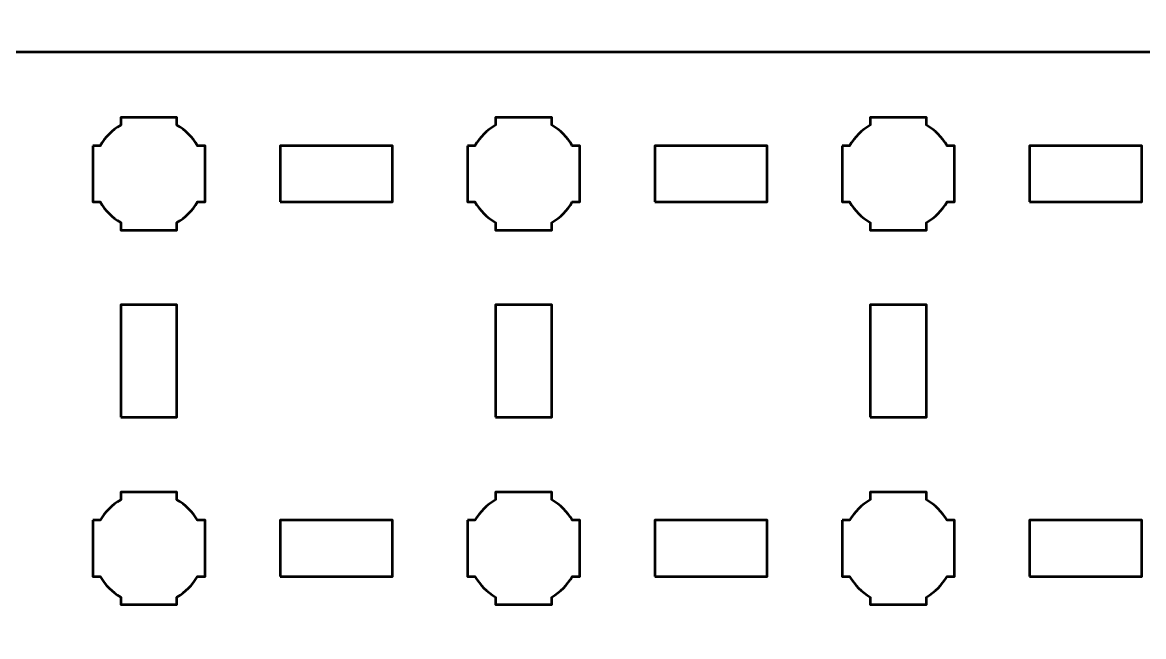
# Model space of a CAD drawing. Header units: centimetres. Extents: x -21 to 0, y -29.7 to 0.
# Drawn here: x -11.78 to -5.79, y -26.42 to -23.14 of the extents above; entities that cross this region are included whole.
import ezdxf

# ---------------------------------------------------------------- set-up
doc = ezdxf.new("R2010")
doc.units = ezdxf.units.CM
doc.header["$MEASUREMENT"] = 0
doc.layers.add('Layer 1', color=7, linetype='Continuous')

msp = doc.modelspace()

# ---------------------------------------------------------------- linework, layer by layer
at = {"layer": 'Layer 1', "lineweight": 53}
for points in [[(-10.4, -24.09999), (-9.8, -24.09999), (-9.8, -23.79999), (-10.4, -23.79999), (-10.4, -24.09999)], [(-8.4, -24.09999), (-7.8, -24.09999), (-7.8, -23.79999), (-8.4, -23.79999), (-8.4, -24.09999)], [(-6.4, -24.09999), (-5.8, -24.09999), (-5.8, -23.79999), (-6.4, -23.79999), (-6.4, -24.09999)], [(-11.25, -25.24999), (-10.95, -25.24999), (-10.95, -24.64999), (-11.25, -24.64999), (-11.25, -25.24999)], [(-9.25, -25.24999), (-8.95, -25.24999), (-8.95, -24.64999), (-9.25, -24.64999), (-9.25, -25.24999)], [(-7.25, -25.24999), (-6.95, -25.24999), (-6.95, -24.64999), (-7.25, -24.64999), (-7.25, -25.24999)], [(-10.4, -26.09999), (-9.8, -26.09999), (-9.8, -25.79999), (-10.4, -25.79999), (-10.4, -26.09999)], [(-8.4, -26.09999), (-7.8, -26.09999), (-7.8, -25.79999), (-8.4, -25.79999), (-8.4, -26.09999)], [(-6.4, -26.09999), (-5.8, -26.09999), (-5.8, -25.79999), (-6.4, -25.79999), (-6.4, -26.09999)]]:
    msp.add_lwpolyline(points, close=True, dxfattribs=at)
at = {"layer": 'Layer 1', "color": 1, "lineweight": 53}
msp.add_open_spline([(-21.00003, -29.19995), (-21.00003, -29.19995), (-21.00003, -5.29992), (-21.00003, -5.29992), (-21.00003, -5.29992), (-21.00003, -5.21709), (-20.93286, -5.14992), (-20.85003, -5.14992), (-20.85003, -5.14992), (-20.7672, -5.14992), (-20.70003, -5.08275), (-20.70003, -4.99992), (-20.70003, -4.99992), (-20.70003, -4.91709), (-20.7672, -4.84992), (-20.85003, -4.84992), (-20.85003, -4.84992), (-20.93286, -4.84992), (-21.00003, -4.78275), (-21.00003, -4.69992), (-21.00003, -4.69992), (-21.00003, -4.61709), (-20.93286, -4.54992), (-20.85003, -4.54992), (-20.85003, -4.54992), (-20.7672, -4.54992), (-20.70003, -4.48275), (-20.70003, -4.39992), (-20.70003, -4.39992), (-20.70003, -4.31709), (-20.7672, -4.24992), (-20.85003, -4.24992), (-20.85003, -4.24992), (-20.93286, -4.24992), (-21.00003, -4.18275), (-21.00003, -4.09992), (-21.00003, -4.09992), (-21.00003, -4.01709), (-20.93286, -3.94992), (-20.85003, -3.94992), (-20.85003, -3.94992), (-20.7672, -3.94992), (-20.70003, -3.88275), (-20.70003, -3.79992), (-20.70003, -3.79992), (-20.70003, -3.71709), (-20.7672, -3.64992), (-20.85003, -3.64992), (-20.85003, -3.64992), (-20.93286, -3.64992), (-21.00003, -3.58275), (-21.00003, -3.49992), (-21.00003, -3.49992), (-21.00003, -3.41709), (-20.93286, -3.34992), (-20.85003, -3.34992), (-20.85003, -3.34992), (-20.7672, -3.34992), (-20.70003, -3.28275), (-20.70003, -3.19992), (-20.70003, -3.19992), (-20.70003, -3.11709), (-20.7672, -3.04992), (-20.85003, -3.04992), (-20.85003, -3.04992), (-20.93286, -3.04992), (-21.00003, -2.98275), (-21.00003, -2.89992), (-21.00003, -2.89992), (-21.00003, -2.81709), (-20.93286, -2.74992), (-20.85003, -2.74992), (-20.85003, -2.74992), (-20.7672, -2.74992), (-20.70003, -2.68275), (-20.70003, -2.59992), (-20.70003, -2.59992), (-20.70003, -2.51709), (-20.7672, -2.44992), (-20.85003, -2.44992), (-20.85003, -2.44992), (-20.93286, -2.44992), (-21.00003, -2.38275), (-21.00003, -2.29992), (-21.00003, -2.29992), (-21.00003, -2.21709), (-20.93286, -2.14992), (-20.85003, -2.14992), (-20.85003, -2.14992), (-20.7672, -2.14992), (-20.70003, -2.08275), (-20.70003, -1.99992), (-20.70003, -1.99992), (-20.70003, -1.91709), (-20.7672, -1.84992), (-20.85003, -1.84992), (-20.85003, -1.84992), (-20.93286, -1.84992), (-21.00003, -1.78275), (-21.00003, -1.69992), (-21.00003, -1.69992), (-21.00003, -1.61709), (-20.93286, -1.54992), (-20.85003, -1.54992), (-20.85003, -1.54992), (-20.7672, -1.54992), (-20.70003, -1.48275), (-20.70003, -1.39992), (-20.70003, -1.39992), (-20.70003, -1.31709), (-20.7672, -1.24992), (-20.85003, -1.24992), (-20.85003, -1.24992), (-20.93286, -1.24992), (-21.00003, -1.18275), (-21.00003, -1.09992), (-21.00003, -1.09992), (-21.00003, -1.09992), (-21.00003, -0.49992), (-21.00003, -0.49992), (-21.00003, -0.49992), (-21.00003, -0.22295), (-20.77694, 0.00004), (-20.49994, 0.00004), (-20.49994, 0.00004), (-20.49994, 0.00004), (-0.50008, 0.00004), (-0.50008, 0.00004), (-0.50008, 0.00004), (-0.22294, 0.00004), (0.00002, -0.22295), (0.00002, -0.49992), (0.00002, -0.49992), (0.00002, -0.49992), (0.00002, -29.19995), (0.00002, -29.19995), (0.00002, -29.19995), (0.00002, -29.47695), (-0.22294, -29.70004), (-0.50008, -29.70004), (-0.50008, -29.70004), (-0.50008, -29.70004), (-20.49994, -29.70004), (-20.49994, -29.70004), (-20.49994, -29.70004), (-20.77694, -29.70004), (-21.00003, -29.47695), (-21.00003, -29.19995)], degree=3, knots=[0, 0, 0, 0, 0.027027, 0.027027, 0.027027, 0.027027, 0.0540541, 0.0540541, 0.0540541, 0.0540541, 0.0810811, 0.0810811, 0.0810811, 0.0810811, 0.1081081, 0.1081081, 0.1081081, 0.1081081, 0.1351351, 0.1351351, 0.1351351, 0.1351351, 0.1621622, 0.1621622, 0.1621622, 0.1621622, 0.1891892, 0.1891892, 0.1891892, 0.1891892, 0.2162162, 0.2162162, 0.2162162, 0.2162162, 0.2432432, 0.2432432, 0.2432432, 0.2432432, 0.2702703, 0.2702703, 0.2702703, 0.2702703, 0.2972973, 0.2972973, 0.2972973, 0.2972973, 0.3243243, 0.3243243, 0.3243243, 0.3243243, 0.3513514, 0.3513514, 0.3513514, 0.3513514, 0.3783784, 0.3783784, 0.3783784, 0.3783784, 0.4054054, 0.4054054, 0.4054054, 0.4054054, 0.4324324, 0.4324324, 0.4324324, 0.4324324, 0.4594595, 0.4594595, 0.4594595, 0.4594595, 0.4864865, 0.4864865, 0.4864865, 0.4864865, 0.5135135, 0.5135135, 0.5135135, 0.5135135, 0.5405405, 0.5405405, 0.5405405, 0.5405405, 0.5675676, 0.5675676, 0.5675676, 0.5675676, 0.5945946, 0.5945946, 0.5945946, 0.5945946, 0.6216216, 0.6216216, 0.6216216, 0.6216216, 0.6486486, 0.6486486, 0.6486486, 0.6486486, 0.6756757, 0.6756757, 0.6756757, 0.6756757, 0.7027027, 0.7027027, 0.7027027, 0.7027027, 0.7297297, 0.7297297, 0.7297297, 0.7297297, 0.7567568, 0.7567568, 0.7567568, 0.7567568, 0.7837838, 0.7837838, 0.7837838, 0.7837838, 0.8108108, 0.8108108, 0.8108108, 0.8108108, 0.8378378, 0.8378378, 0.8378378, 0.8378378, 0.8648649, 0.8648649, 0.8648649, 0.8648649, 0.8918919, 0.8918919, 0.8918919, 0.8918919, 0.9189189, 0.9189189, 0.9189189, 0.9189189, 0.9459459, 0.9459459, 0.9459459, 0.9459459, 0.972973, 0.972973, 0.972973, 0.972973, 1, 1, 1, 1], dxfattribs=at)
at = {"layer": 'Layer 1', "color": 3, "lineweight": 53}
msp.add_open_spline([(-15.75, -28.09999), (-15.75, -28.09999), (-15.75, -23.79999), (-15.75, -23.79999), (-15.75, -23.79999), (-15.75, -23.5239), (-15.52609, -23.29999), (-15.25, -23.29999), (-15.25, -23.29999), (-15.25, -23.29999), (-0.95, -23.29999), (-0.95, -23.29999), (-0.95, -23.29999), (-0.67391, -23.29999), (-0.45, -23.5239), (-0.45, -23.79999), (-0.45, -23.79999), (-0.45, -23.79999), (-0.45, -28.09999), (-0.45, -28.09999), (-0.45, -28.09999), (-0.45, -28.37608), (-0.67391, -28.59999), (-0.95, -28.59999), (-0.95, -28.59999), (-0.95, -28.59999), (-15.25, -28.59999), (-15.25, -28.59999), (-15.25, -28.59999), (-15.52609, -28.59999), (-15.75, -28.37608), (-15.75, -28.09999)], degree=3, knots=[0, 0, 0, 0, 0.125, 0.125, 0.125, 0.125, 0.25, 0.25, 0.25, 0.25, 0.375, 0.375, 0.375, 0.375, 0.5, 0.5, 0.5, 0.5, 0.625, 0.625, 0.625, 0.625, 0.75, 0.75, 0.75, 0.75, 0.875, 0.875, 0.875, 0.875, 1, 1, 1, 1], dxfattribs=at)
at = {"layer": 'Layer 1', "lineweight": 53}
for points in [[(-11.4, -23.79999), (-11.4, -23.79999), (-11.35985, -23.79999), (-11.35985, -23.79999), (-11.35985, -23.79999), (-11.3335, -23.75446), (-11.29553, -23.71649), (-11.25, -23.69014), (-11.25, -23.69014), (-11.25, -23.69014), (-11.25, -23.64999), (-11.25, -23.64999), (-11.25, -23.64999), (-11.25, -23.64999), (-11.1, -23.64999), (-11.1, -23.64999), (-11.1, -23.64999), (-11.1, -23.64999), (-10.95, -23.64999), (-10.95, -23.64999), (-10.95, -23.64999), (-10.95, -23.64999), (-10.95, -23.69014), (-10.95, -23.69014), (-10.95, -23.69014), (-10.90447, -23.71649), (-10.8665, -23.75446), (-10.84015, -23.79999), (-10.84015, -23.79999), (-10.84015, -23.79999), (-10.8, -23.79999), (-10.8, -23.79999), (-10.8, -23.79999), (-10.8, -23.79999), (-10.8, -23.94999), (-10.8, -23.94999), (-10.8, -23.94999), (-10.8, -23.94999), (-10.8, -24.09999), (-10.8, -24.09999), (-10.8, -24.09999), (-10.8, -24.09999), (-10.84015, -24.09999), (-10.84015, -24.09999), (-10.84015, -24.09999), (-10.8665, -24.14552), (-10.90447, -24.18349), (-10.95, -24.20984), (-10.95, -24.20984), (-10.95, -24.20984), (-10.95, -24.24999), (-10.95, -24.24999), (-10.95, -24.24999), (-10.95, -24.24999), (-11.1, -24.24999), (-11.1, -24.24999), (-11.1, -24.24999), (-11.1, -24.24999), (-11.25, -24.24999), (-11.25, -24.24999), (-11.25, -24.24999), (-11.25, -24.24999), (-11.25, -24.20984), (-11.25, -24.20984), (-11.25, -24.20984), (-11.29553, -24.18349), (-11.3335, -24.14552), (-11.35985, -24.09999), (-11.35985, -24.09999), (-11.35985, -24.09999), (-11.4, -24.09999), (-11.4, -24.09999), (-11.4, -24.09999), (-11.4, -24.09999), (-11.4, -23.94999), (-11.4, -23.94999), (-11.4, -23.94999), (-11.4, -23.94999), (-11.4, -23.79999), (-11.4, -23.79999)], [(-9.4, -23.79999), (-9.4, -23.79999), (-9.35985, -23.79999), (-9.35985, -23.79999), (-9.35985, -23.79999), (-9.3335, -23.75446), (-9.29553, -23.71649), (-9.25, -23.69014), (-9.25, -23.69014), (-9.25, -23.69014), (-9.25, -23.64999), (-9.25, -23.64999), (-9.25, -23.64999), (-9.25, -23.64999), (-9.1, -23.64999), (-9.1, -23.64999), (-9.1, -23.64999), (-9.1, -23.64999), (-8.95, -23.64999), (-8.95, -23.64999), (-8.95, -23.64999), (-8.95, -23.64999), (-8.95, -23.69014), (-8.95, -23.69014), (-8.95, -23.69014), (-8.90447, -23.71649), (-8.8665, -23.75446), (-8.84015, -23.79999), (-8.84015, -23.79999), (-8.84015, -23.79999), (-8.8, -23.79999), (-8.8, -23.79999), (-8.8, -23.79999), (-8.8, -23.79999), (-8.8, -23.94999), (-8.8, -23.94999), (-8.8, -23.94999), (-8.8, -23.94999), (-8.8, -24.09999), (-8.8, -24.09999), (-8.8, -24.09999), (-8.8, -24.09999), (-8.84015, -24.09999), (-8.84015, -24.09999), (-8.84015, -24.09999), (-8.8665, -24.14552), (-8.90447, -24.18349), (-8.95, -24.20984), (-8.95, -24.20984), (-8.95, -24.20984), (-8.95, -24.24999), (-8.95, -24.24999), (-8.95, -24.24999), (-8.95, -24.24999), (-9.1, -24.24999), (-9.1, -24.24999), (-9.1, -24.24999), (-9.1, -24.24999), (-9.25, -24.24999), (-9.25, -24.24999), (-9.25, -24.24999), (-9.25, -24.24999), (-9.25, -24.20984), (-9.25, -24.20984), (-9.25, -24.20984), (-9.29553, -24.18349), (-9.3335, -24.14552), (-9.35985, -24.09999), (-9.35985, -24.09999), (-9.35985, -24.09999), (-9.4, -24.09999), (-9.4, -24.09999), (-9.4, -24.09999), (-9.4, -24.09999), (-9.4, -23.94999), (-9.4, -23.94999), (-9.4, -23.94999), (-9.4, -23.94999), (-9.4, -23.79999), (-9.4, -23.79999)], [(-7.4, -23.79999), (-7.4, -23.79999), (-7.35985, -23.79999), (-7.35985, -23.79999), (-7.35985, -23.79999), (-7.3335, -23.75446), (-7.29553, -23.71649), (-7.25, -23.69014), (-7.25, -23.69014), (-7.25, -23.69014), (-7.25, -23.64999), (-7.25, -23.64999), (-7.25, -23.64999), (-7.25, -23.64999), (-7.1, -23.64999), (-7.1, -23.64999), (-7.1, -23.64999), (-7.1, -23.64999), (-6.95, -23.64999), (-6.95, -23.64999), (-6.95, -23.64999), (-6.95, -23.64999), (-6.95, -23.69014), (-6.95, -23.69014), (-6.95, -23.69014), (-6.90447, -23.71649), (-6.8665, -23.75446), (-6.84015, -23.79999), (-6.84015, -23.79999), (-6.84015, -23.79999), (-6.8, -23.79999), (-6.8, -23.79999), (-6.8, -23.79999), (-6.8, -23.79999), (-6.8, -23.94999), (-6.8, -23.94999), (-6.8, -23.94999), (-6.8, -23.94999), (-6.8, -24.09999), (-6.8, -24.09999), (-6.8, -24.09999), (-6.8, -24.09999), (-6.84015, -24.09999), (-6.84015, -24.09999), (-6.84015, -24.09999), (-6.8665, -24.14552), (-6.90447, -24.18349), (-6.95, -24.20984), (-6.95, -24.20984), (-6.95, -24.20984), (-6.95, -24.24999), (-6.95, -24.24999), (-6.95, -24.24999), (-6.95, -24.24999), (-7.1, -24.24999), (-7.1, -24.24999), (-7.1, -24.24999), (-7.1, -24.24999), (-7.25, -24.24999), (-7.25, -24.24999), (-7.25, -24.24999), (-7.25, -24.24999), (-7.25, -24.20984), (-7.25, -24.20984), (-7.25, -24.20984), (-7.29553, -24.18349), (-7.3335, -24.14552), (-7.35985, -24.09999), (-7.35985, -24.09999), (-7.35985, -24.09999), (-7.4, -24.09999), (-7.4, -24.09999), (-7.4, -24.09999), (-7.4, -24.09999), (-7.4, -23.94999), (-7.4, -23.94999), (-7.4, -23.94999), (-7.4, -23.94999), (-7.4, -23.79999), (-7.4, -23.79999)], [(-11.4, -25.79999), (-11.4, -25.79999), (-11.35985, -25.79999), (-11.35985, -25.79999), (-11.35985, -25.79999), (-11.3335, -25.75446), (-11.29553, -25.71649), (-11.25, -25.69014), (-11.25, -25.69014), (-11.25, -25.69014), (-11.25, -25.64999), (-11.25, -25.64999), (-11.25, -25.64999), (-11.25, -25.64999), (-11.1, -25.64999), (-11.1, -25.64999), (-11.1, -25.64999), (-11.1, -25.64999), (-10.95, -25.64999), (-10.95, -25.64999), (-10.95, -25.64999), (-10.95, -25.64999), (-10.95, -25.69014), (-10.95, -25.69014), (-10.95, -25.69014), (-10.90447, -25.71649), (-10.8665, -25.75446), (-10.84015, -25.79999), (-10.84015, -25.79999), (-10.84015, -25.79999), (-10.8, -25.79999), (-10.8, -25.79999), (-10.8, -25.79999), (-10.8, -25.79999), (-10.8, -25.94999), (-10.8, -25.94999), (-10.8, -25.94999), (-10.8, -25.94999), (-10.8, -26.09999), (-10.8, -26.09999), (-10.8, -26.09999), (-10.8, -26.09999), (-10.84015, -26.09999), (-10.84015, -26.09999), (-10.84015, -26.09999), (-10.8665, -26.14552), (-10.90447, -26.18349), (-10.95, -26.20984), (-10.95, -26.20984), (-10.95, -26.20984), (-10.95, -26.24999), (-10.95, -26.24999), (-10.95, -26.24999), (-10.95, -26.24999), (-11.1, -26.24999), (-11.1, -26.24999), (-11.1, -26.24999), (-11.1, -26.24999), (-11.25, -26.24999), (-11.25, -26.24999), (-11.25, -26.24999), (-11.25, -26.24999), (-11.25, -26.20984), (-11.25, -26.20984), (-11.25, -26.20984), (-11.29553, -26.18349), (-11.3335, -26.14552), (-11.35985, -26.09999), (-11.35985, -26.09999), (-11.35985, -26.09999), (-11.4, -26.09999), (-11.4, -26.09999), (-11.4, -26.09999), (-11.4, -26.09999), (-11.4, -25.94999), (-11.4, -25.94999), (-11.4, -25.94999), (-11.4, -25.94999), (-11.4, -25.79999), (-11.4, -25.79999)], [(-9.4, -25.79999), (-9.4, -25.79999), (-9.35985, -25.79999), (-9.35985, -25.79999), (-9.35985, -25.79999), (-9.3335, -25.75446), (-9.29553, -25.71649), (-9.25, -25.69014), (-9.25, -25.69014), (-9.25, -25.69014), (-9.25, -25.64999), (-9.25, -25.64999), (-9.25, -25.64999), (-9.25, -25.64999), (-9.1, -25.64999), (-9.1, -25.64999), (-9.1, -25.64999), (-9.1, -25.64999), (-8.95, -25.64999), (-8.95, -25.64999), (-8.95, -25.64999), (-8.95, -25.64999), (-8.95, -25.69014), (-8.95, -25.69014), (-8.95, -25.69014), (-8.90447, -25.71649), (-8.8665, -25.75446), (-8.84015, -25.79999), (-8.84015, -25.79999), (-8.84015, -25.79999), (-8.8, -25.79999), (-8.8, -25.79999), (-8.8, -25.79999), (-8.8, -25.79999), (-8.8, -25.94999), (-8.8, -25.94999), (-8.8, -25.94999), (-8.8, -25.94999), (-8.8, -26.09999), (-8.8, -26.09999), (-8.8, -26.09999), (-8.8, -26.09999), (-8.84015, -26.09999), (-8.84015, -26.09999), (-8.84015, -26.09999), (-8.8665, -26.14552), (-8.90447, -26.18349), (-8.95, -26.20984), (-8.95, -26.20984), (-8.95, -26.20984), (-8.95, -26.24999), (-8.95, -26.24999), (-8.95, -26.24999), (-8.95, -26.24999), (-9.1, -26.24999), (-9.1, -26.24999), (-9.1, -26.24999), (-9.1, -26.24999), (-9.25, -26.24999), (-9.25, -26.24999), (-9.25, -26.24999), (-9.25, -26.24999), (-9.25, -26.20984), (-9.25, -26.20984), (-9.25, -26.20984), (-9.29553, -26.18349), (-9.3335, -26.14552), (-9.35985, -26.09999), (-9.35985, -26.09999), (-9.35985, -26.09999), (-9.4, -26.09999), (-9.4, -26.09999), (-9.4, -26.09999), (-9.4, -26.09999), (-9.4, -25.94999), (-9.4, -25.94999), (-9.4, -25.94999), (-9.4, -25.94999), (-9.4, -25.79999), (-9.4, -25.79999)], [(-7.4, -25.79999), (-7.4, -25.79999), (-7.35985, -25.79999), (-7.35985, -25.79999), (-7.35985, -25.79999), (-7.3335, -25.75446), (-7.29553, -25.71649), (-7.25, -25.69014), (-7.25, -25.69014), (-7.25, -25.69014), (-7.25, -25.64999), (-7.25, -25.64999), (-7.25, -25.64999), (-7.25, -25.64999), (-7.1, -25.64999), (-7.1, -25.64999), (-7.1, -25.64999), (-7.1, -25.64999), (-6.95, -25.64999), (-6.95, -25.64999), (-6.95, -25.64999), (-6.95, -25.64999), (-6.95, -25.69014), (-6.95, -25.69014), (-6.95, -25.69014), (-6.90447, -25.71649), (-6.8665, -25.75446), (-6.84015, -25.79999), (-6.84015, -25.79999), (-6.84015, -25.79999), (-6.8, -25.79999), (-6.8, -25.79999), (-6.8, -25.79999), (-6.8, -25.79999), (-6.8, -25.94999), (-6.8, -25.94999), (-6.8, -25.94999), (-6.8, -25.94999), (-6.8, -26.09999), (-6.8, -26.09999), (-6.8, -26.09999), (-6.8, -26.09999), (-6.84015, -26.09999), (-6.84015, -26.09999), (-6.84015, -26.09999), (-6.8665, -26.14552), (-6.90447, -26.18349), (-6.95, -26.20984), (-6.95, -26.20984), (-6.95, -26.20984), (-6.95, -26.24999), (-6.95, -26.24999), (-6.95, -26.24999), (-6.95, -26.24999), (-7.1, -26.24999), (-7.1, -26.24999), (-7.1, -26.24999), (-7.1, -26.24999), (-7.25, -26.24999), (-7.25, -26.24999), (-7.25, -26.24999), (-7.25, -26.24999), (-7.25, -26.20984), (-7.25, -26.20984), (-7.25, -26.20984), (-7.29553, -26.18349), (-7.3335, -26.14552), (-7.35985, -26.09999), (-7.35985, -26.09999), (-7.35985, -26.09999), (-7.4, -26.09999), (-7.4, -26.09999), (-7.4, -26.09999), (-7.4, -26.09999), (-7.4, -25.94999), (-7.4, -25.94999), (-7.4, -25.94999), (-7.4, -25.94999), (-7.4, -25.79999), (-7.4, -25.79999)]]:
    msp.add_open_spline(points, degree=3, knots=[0, 0, 0, 0, 0.05, 0.05, 0.05, 0.05, 0.1, 0.1, 0.1, 0.1, 0.15, 0.15, 0.15, 0.15, 0.2, 0.2, 0.2, 0.2, 0.25, 0.25, 0.25, 0.25, 0.3, 0.3, 0.3, 0.3, 0.35, 0.35, 0.35, 0.35, 0.4, 0.4, 0.4, 0.4, 0.45, 0.45, 0.45, 0.45, 0.5, 0.5, 0.5, 0.5, 0.55, 0.55, 0.55, 0.55, 0.6, 0.6, 0.6, 0.6, 0.65, 0.65, 0.65, 0.65, 0.7, 0.7, 0.7, 0.7, 0.75, 0.75, 0.75, 0.75, 0.8, 0.8, 0.8, 0.8, 0.85, 0.85, 0.85, 0.85, 0.9, 0.9, 0.9, 0.9, 0.95, 0.95, 0.95, 0.95, 1, 1, 1, 1], dxfattribs=at)

doc.saveas('drawing.dxf')
